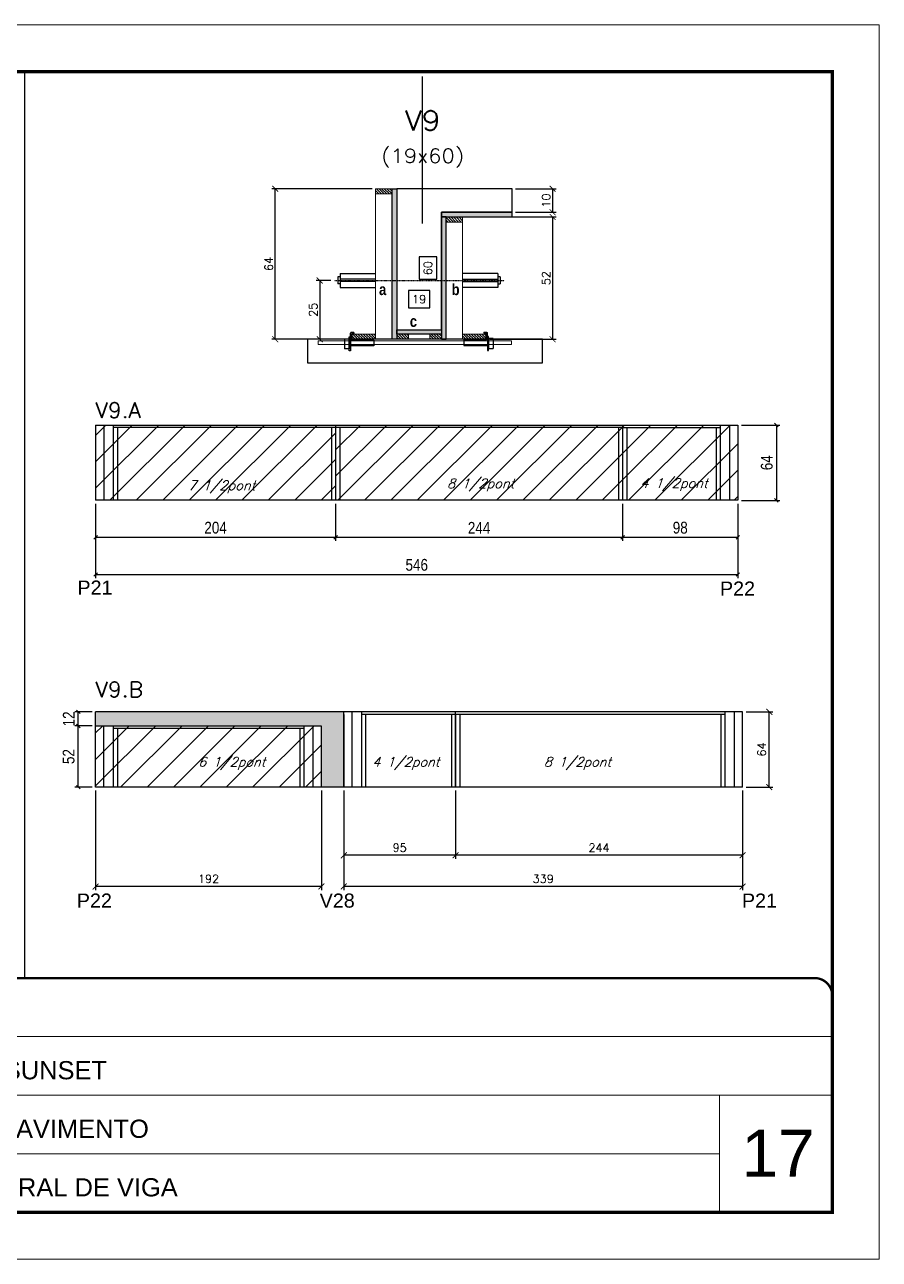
# Model space of a CAD drawing. Extents: x -10448 to -1189, y -11772 to 17235.
# Drawn here: x -9690 to -8963, y 11200 to 12250 of the extents above; entities that cross this region are included whole.
import ezdxf
from ezdxf.enums import TextEntityAlignment as Align

# ---------------------------------------------------------------- set-up
doc = ezdxf.new("R2010")
doc.units = 0
for name, pattern in [('CONTINUO', [0]), ('DASHED', [0.75, 0.5, -0.25]), ('HIDDEN', [0.375, 0.25, -0.125])]:
    doc.linetypes.add(name, pattern=pattern)
for name, color, linetype in [('5', 5, 'Continuous'), ('barrote', 251, 'Continuous'), ('COTA', 241, 'Continuous'), ('Cota Seção (2x)', 4, 'Continuous'), ('detalhes', 4, 'Continuous'), ('Painéis', 200, 'Continuous'), ('presilha', 1, 'Continuous'), ('Reaproveitamento', 251, 'Continuous'), ('SARR_2.2x7', 40, 'Continuous'), ('SARR_3.5x7', 81, 'Continuous'), ('TENSOR', 3, 'Continuous'), ('texto', 7, 'Continuous'), ('Texto de Titulo', 7, 'Continuous'), ('Texto Qtd Sarr', 242, 'Continuous')]:
    doc.layers.add(name, color=color, linetype=linetype)
for name, color, linetype, lineweight in [('CARIMBO', 255, 'Continuous', 9), ('CONCRETO', 251, 'Continuous', 25), ('Folhas', 255, 'Continuous', 9), ('Hachura', 251, 'Continuous', 9), ('Madeira', 126, 'Continuous', 18), ('SARRAFO DE PRESSAO', 251, 'DASHED', 9), ('SCO-___-LAJ', 2, 'Continuous', 0), ('Texto Seção', 7, 'Continuous', 15)]:
    doc.layers.add(name, color=color, linetype=linetype, lineweight=lineweight)
doc.styles.add('ARIAL', font='arial.ttf')
doc.styles.add('COTA TECNICA', font='techl___.ttf', dxfattribs={"height": 10})
doc.styles.add('REGUA-120', font='ROMANS.shx', dxfattribs={"height": 15})
doc.styles.add('Romans', font='romans.shx')
doc.styles.get("Standard").update_dxf_attribs({"font": 'arial.ttf'})
doc.styles.add('TECNICA', font='techb___.ttf', dxfattribs={"height": 10})
doc.dimstyles.new('Cota Paínel', dxfattribs={"dimtxt": 7, "dimasz": 5, "dimexe": 3, "dimexo": 3, "dimgap": 3, "dimtad": 1, "dimdec": 1, "dimzin": 12, "dimdsep": 46, "dimtxsty": 'Romans', "dimblk": 'ARCHTICK', "dimcen": 0, "dimclrd": 4, "dimclre": 4, "dimclrt": 1, "dimadec": 1, "dimazin": 3, "dimtfac": 1, "dimtdec": 1, "dimtmove": 0, "dimatfit": 3, "dimldrblk": 'OBLIQUE', "dimfxl": 1, "dimtolj": 1, "dimtzin": 12, "dimarcsym": 0})
doc.dimstyles.new('Cota Seção (2x)', dxfattribs={"dimtxt": 7, "dimasz": 5, "dimexe": 3, "dimexo": 3, "dimgap": 2, "dimtad": 3, "dimdec": 1, "dimlfac": 0.5, "dimzin": 12, "dimdsep": 46, "dimtxsty": 'Romans', "dimblk": 'ARCHTICK', "dimcen": 0, "dimclrd": 4, "dimclre": 4, "dimclrt": 1, "dimadec": 1, "dimazin": 3, "dimtfac": 1, "dimtdec": 1, "dimtmove": 0, "dimatfit": 3, "dimldrblk": 'OBLIQUE', "dimfxl": 1, "dimtolj": 1, "dimtzin": 12, "dimarcsym": 0})
doc.dimstyles.new('Cota Seção interna', dxfattribs={"dimtxt": 7, "dimasz": 6, "dimexe": 0.18, "dimexo": 2, "dimgap": -4, "dimtad": 3, "dimdec": 1, "dimlfac": 0.5, "dimzin": 12, "dimdsep": 46, "dimtxsty": 'Romans', "dimblk": 'ARCHTICK', "dimcen": 0.09, "dimse1": 1, "dimse2": 1, "dimsd1": 1, "dimsd2": 1, "dimclrd": 180, "dimclre": 5, "dimclrt": 1, "dimadec": 0, "dimazin": 3, "dimtfac": 1, "dimtdec": 1, "dimtofl": 0, "dimtmove": 0, "dimatfit": 3, "dimldrblk": 'ARCHTICK', "dimfxl": 1, "dimtolj": 1, "dimtzin": 0, "dimarcsym": 0})
doc.dimstyles.new('PAINEL', dxfattribs={"dimtxt": 10, "dimasz": 3, "dimexe": 3, "dimexo": 3, "dimgap": 3, "dimtad": 1, "dimdec": 1, "dimzin": 12, "dimdsep": 46, "dimtxsty": 'COTA TECNICA', "dimblk1": 'OBLIQUE', "dimblk2": 'OBLIQUE', "dimsah": 1, "dimcen": 0.9, "dimclrd": 4, "dimclre": 4, "dimclrt": 240, "dimadec": 1, "dimazin": 3, "dimtfac": 1, "dimtdec": 1, "dimtmove": 0, "dimatfit": 3, "dimfxl": 1, "dimtolj": 1, "dimtzin": 12, "dimarcsym": 0})
pattern_1 = [(45, (-140848.283, -18573.978), (-11.2253202, 11.2253202), [])]

# ---------------------------------------------------------------- blocks, each defined once
blk = doc.blocks.new('9999999999')
at = {"color": 30, "linetype": 'CONTINUO'}
for p, q in [((98564.6, 34379.6), (99584, 34379.6)), ((98564.6, 34329.8), (99488, 34329.8)), ((99584, 34329.8), (99488, 34329.8)), ((99488, 34329.8), (99488, 34230.2)), ((98564.6, 34280), (99488, 34280))]:
    blk.add_line(p, q, dxfattribs=at)
at = {"color": 30, "linetype": 'CONTINUO', "const_width": 2}
blk.add_lwpolyline([(99584, 34230.2), (99584, 34414.4, 0.414214), (99569, 34429.4), (98229, 34429.4, 0.414214), (98214, 34414.4), (98214, 34245.2, 0.414214), (98229, 34230.2), (99584, 34230.2)], format="xyb", dxfattribs=at)
at = {"layer": 'Folhas'}
blk.add_lwpolyline([(98139, 34190.2), (99624, 34190.2), (99624, 35240.2), (98139, 35240.2)], close=True, dxfattribs=at)
at = {"layer": 'Folhas', "color": 30, "const_width": 3}
blk.add_lwpolyline([(98214, 34230.2), (99584, 34230.2), (99584, 35200.2), (98214, 35200.2)], close=True, dxfattribs=at)
at = {"color": 7, "linetype": 'Continuous', "ltscale": 5, "style": 'ARIAL'}
for s, height, p in [('NIK SUNSET', 15.48, (98837.7, 34343.3)), ('12º PAVIMENTO', 15.483, (98837.7, 34293.5)), ('LATERAL DE VIGA', 15.483, (98837.7, 34243.7))]:
    blk.add_text(s, height=height, dxfattribs=at).set_placement(p)
blk = doc.blocks.new('titulo1')
at = {"layer": 'Defpoints', "color": 252, "linetype": 'HIDDEN', "ltscale": 2}
blk.add_line((0, 0), (0, 125), dxfattribs=at)
at = {"layer": 'Defpoints', "style": 'Romans', "oblique": 15}
blk.add_attdef('FOLHA', text='', height=10, dxfattribs=at).set_placement((0, 15.6), align=Align.MIDDLE_CENTER)
at = {"layer": 'Texto Qtd Sarr', "color": 3, "style": 'Romans', "oblique": 15}
for tag, height, p in [('TITULO', 17, (0, 71.4)), ('SEÇÃO', 12, (0, 41.5))]:
    blk.add_attdef(tag, text='', height=height, dxfattribs=at).set_placement(p, align=Align.MIDDLE_CENTER)
blk = doc.blocks.new('_ArchTick')
at = {"color": 0, "linetype": 'ByBlock', "const_width": 0.15}
blk.add_lwpolyline([(-0.5, -0.5), (0.5, 0.5)], dxfattribs=at)
blk = doc.blocks.new('*D350')
at = {"layer": 'COTA', "color": 4, "lineweight": -2, "transparency": 16777216}
for p, q in [((-9394.5, 12110.4), (-9479.8, 12110.4)), ((-9476.8, 11982.4), (-9476.8, 12110.4)), ((-9414.5, 11982.4), (-9479.8, 11982.4))]:
    blk.add_line(p, q, dxfattribs=at)
at = {"layer": 'Defpoints', "color": 0, "transparency": 16777216}
for p in [(-9476.8, 12110.4), (-9391.5, 12110.4), (-9411.5, 11982.4)]:
    blk.add_point(p, dxfattribs=at)
at = {"layer": 'COTA', "color": 4, "lineweight": -2, "transparency": 16777216, "xscale": 5, "yscale": 5, "zscale": 5}
for p, rotation in [((-9476.8, 12110.4), 90), ((-9476.8, 11982.4), 270)]:
    blk.add_blockref('_ArchTick', p, dxfattribs=dict(at, rotation=rotation))
at = {"layer": 'COTA', "color": 1, "transparency": 16777216, "insert": (-9482.3, 12046.4), "char_height": 7, "attachment_point": 5, "rotation": 90, "style": 'Romans'}
blk.add_mtext('\\A1;64', dxfattribs=at)
blk = doc.blocks.new('_Oblique')
at = {"color": 0, "linetype": 'ByBlock', "lineweight": -2}
blk.add_line((-0.5, -0.5), (0.5, 0.5), dxfattribs=at)
blk = doc.blocks.new('*D351')
at = {"layer": 'Cota Seção (2x)', "color": 180, "lineweight": -2, "transparency": 16777216}
for p, q in [((-9339.5, 12052.4), (-9354.5, 12052.4)), ((-9354.5, 12052.4), (-9354.5, 12033.4)), ((-9339.5, 12033.4), (-9339.5, 12052.4)), ((-9354.5, 12033.4), (-9339.5, 12033.4))]:
    blk.add_line(p, q, dxfattribs=at)
at = {"layer": 'Defpoints', "color": 0, "transparency": 16777216}
for p in [(-9373.5, 12110.4), (-9335.5, 12110.4), (-9373.5, 11990.4)]:
    blk.add_point(p, dxfattribs=at)
at = {"layer": 'Cota Seção (2x)', "color": 1, "transparency": 16777216, "insert": (-9347, 12042.9), "char_height": 7, "attachment_point": 5, "rotation": 90, "style": 'Romans'}
blk.add_mtext('\\A1;60', dxfattribs=at)
blk = doc.blocks.new('*D352')
at = {"layer": 'COTA', "color": 4, "lineweight": -2, "transparency": 16777216}
for p, q in [((-9314.5, 12086.4), (-9238, 12086.4)), ((-9241, 12086.4), (-9241, 11982.4)), ((-9294.5, 11982.4), (-9238, 11982.4))]:
    blk.add_line(p, q, dxfattribs=at)
at = {"layer": 'Defpoints', "color": 0, "transparency": 16777216}
for p in [(-9317.5, 12086.4), (-9297.5, 11982.4), (-9241, 11982.4)]:
    blk.add_point(p, dxfattribs=at)
at = {"layer": 'COTA', "color": 4, "lineweight": -2, "transparency": 16777216, "xscale": 5, "yscale": 5, "zscale": 5}
for p, rotation in [((-9241, 12086.4), 90), ((-9241, 11982.4), 270)]:
    blk.add_blockref('_ArchTick', p, dxfattribs=dict(at, rotation=rotation))
at = {"layer": 'COTA', "color": 1, "transparency": 16777216, "insert": (-9246.5, 12034.4), "char_height": 7, "attachment_point": 5, "rotation": 90, "style": 'Romans'}
blk.add_mtext('\\A1;52', dxfattribs=at)
blk = doc.blocks.new('PRESILHA METÁLICA 1')
at = {"layer": 'presilha'}
for p, q in [((7.5, 10.6), (7.5, 19.9)), ((12, 21), (8.6, 21)), ((9, 11.6), (9, 18.9)), ((12, 19.5), (9.6, 19.5)), ((12, 21), (12, 19.5)), ((0, 13), (6, 13)), ((0, 13), (0, 0)), ((6, 0), (0, 0)), ((6, 15.5), (7.5, 15.5)), ((6, -2.5), (6, 15.5)), ((6, 13), (6, 0)), ((7.5, 15.5), (7.5, -2.5)), ((37.5, 4.1), (7.5, 4.1)), ((37.5, 11), (9.6, 11)), ((37.5, 11), (37.5, 4.1)), ((7.5, -2.5), (6, -2.5))]:
    blk.add_line(p, q, dxfattribs=at)
for centre, radius, start, end in [((8.6, 19.9), 1.14, 90, 180), ((9.6, 18.9), 0.57, 90, 180), ((9.6, 11.6), 0.57, 180, 270)]:
    blk.add_arc(centre, radius, start, end, dxfattribs=at)
blk = doc.blocks.new('*D373')
at = {"layer": 'COTA', "color": 4, "lineweight": -2, "transparency": 16777216}
for p, q in [((-9429.5, 12032.4), (-9442, 12032.4)), ((-9439, 12032.4), (-9439, 11982.4)), ((-9422.6, 11982.4), (-9442, 11982.4))]:
    blk.add_line(p, q, dxfattribs=at)
at = {"layer": 'Defpoints', "color": 0, "transparency": 16777216}
for p in [(-9426.5, 12032.4), (-9439, 11982.4), (-9419.6, 11982.4)]:
    blk.add_point(p, dxfattribs=at)
at = {"layer": 'COTA', "color": 4, "lineweight": -2, "transparency": 16777216, "xscale": 5, "yscale": 5, "zscale": 5}
for p, rotation in [((-9439, 12032.4), 90), ((-9439, 11982.4), 270)]:
    blk.add_blockref('_ArchTick', p, dxfattribs=dict(at, rotation=rotation))
at = {"layer": 'COTA', "color": 1, "transparency": 16777216, "insert": (-9444.5, 12007.4), "char_height": 7, "attachment_point": 5, "rotation": 90, "style": 'Romans'}
blk.add_mtext('\\A1;25', dxfattribs=at)
blk = doc.blocks.new('*D374')
at = {"layer": 'COTA', "color": 4, "lineweight": -2, "transparency": 16777216}
for p, q in [((-9272.5, 12110.4), (-9238, 12110.4)), ((-9241, 12110.4), (-9241, 12090.4)), ((-9272.5, 12090.4), (-9238, 12090.4))]:
    blk.add_line(p, q, dxfattribs=at)
at = {"layer": 'Defpoints', "color": 0, "transparency": 16777216}
for p in [(-9275.5, 12110.4), (-9275.5, 12090.4), (-9241, 12090.4)]:
    blk.add_point(p, dxfattribs=at)
at = {"layer": 'COTA', "color": 4, "lineweight": -2, "transparency": 16777216, "xscale": 5, "yscale": 5, "zscale": 5}
for p, rotation in [((-9241, 12110.4), 90), ((-9241, 12090.4), 270)]:
    blk.add_blockref('_ArchTick', p, dxfattribs=dict(at, rotation=rotation))
at = {"layer": 'COTA', "color": 1, "transparency": 16777216, "insert": (-9246.5, 12100.4), "char_height": 7, "attachment_point": 5, "rotation": 90, "style": 'Romans'}
blk.add_mtext('\\A1;10', dxfattribs=at)
blk = doc.blocks.new('*D375')
at = {"layer": 'COTA', "color": 4, "linetype": 'ByBlock', "lineweight": -2, "transparency": 16777216}
for p, q in [((-9629.5, 11842.4), (-9629.5, 11811)), ((-9425.5, 11842.4), (-9425.5, 11811)), ((-9629.5, 11814), (-9425.5, 11814))]:
    blk.add_line(p, q, dxfattribs=at)
at = {"layer": 'Defpoints', "color": 0, "linetype": 'ByBlock', "transparency": 16777216}
for p in [(-9629.5, 11845.4), (-9425.5, 11845.4), (-9425.5, 11814)]:
    blk.add_point(p, dxfattribs=at)
at = {"layer": 'COTA', "color": 4, "linetype": 'ByBlock', "lineweight": -2, "transparency": 16777216, "xscale": 3, "yscale": 3, "zscale": 3, "rotation": 180}
blk.add_blockref('_Oblique', (-9629.5, 11814), dxfattribs=at)
at = {"layer": 'COTA', "color": 4, "linetype": 'ByBlock', "lineweight": -2, "transparency": 16777216, "xscale": 3, "yscale": 3, "zscale": 3}
blk.add_blockref('_Oblique', (-9425.5, 11814), dxfattribs=at)
at = {"layer": 'COTA', "color": 240, "linetype": 'ByBlock', "transparency": 16777216, "insert": (-9527.5, 11822.1), "char_height": 10, "attachment_point": 5, "style": 'COTA TECNICA'}
blk.add_mtext('\\A1;204', dxfattribs=at)
blk = doc.blocks.new('*D353')
at = {"layer": 'COTA', "color": 4, "linetype": 'ByBlock', "lineweight": -2, "transparency": 16777216}
for p, q in [((-9629.5, 11842.4), (-9629.5, 11779.3)), ((-9083.5, 11842.4), (-9083.5, 11779.3)), ((-9629.5, 11782.3), (-9083.5, 11782.3))]:
    blk.add_line(p, q, dxfattribs=at)
at = {"layer": 'Defpoints', "color": 0, "linetype": 'ByBlock', "transparency": 16777216}
for p in [(-9629.5, 11845.4), (-9083.5, 11845.4), (-9083.5, 11782.3)]:
    blk.add_point(p, dxfattribs=at)
at = {"layer": 'COTA', "color": 4, "linetype": 'ByBlock', "lineweight": -2, "transparency": 16777216, "xscale": 3, "yscale": 3, "zscale": 3, "rotation": 180}
blk.add_blockref('_Oblique', (-9629.5, 11782.3), dxfattribs=at)
at = {"layer": 'COTA', "color": 4, "linetype": 'ByBlock', "lineweight": -2, "transparency": 16777216, "xscale": 3, "yscale": 3, "zscale": 3}
blk.add_blockref('_Oblique', (-9083.5, 11782.3), dxfattribs=at)
at = {"layer": 'COTA', "color": 240, "linetype": 'ByBlock', "transparency": 16777216, "insert": (-9356.5, 11790.5), "char_height": 10, "attachment_point": 5, "style": 'COTA TECNICA'}
blk.add_mtext('\\A1;546', dxfattribs=at)
blk = doc.blocks.new('*D376')
at = {"layer": 'COTA', "color": 4, "linetype": 'ByBlock', "lineweight": -2, "transparency": 16777216}
for p, q in [((-9425.5, 11842.4), (-9425.5, 11811)), ((-9181.5, 11842.4), (-9181.5, 11811)), ((-9425.5, 11814), (-9181.5, 11814))]:
    blk.add_line(p, q, dxfattribs=at)
at = {"layer": 'Defpoints', "color": 0, "linetype": 'ByBlock', "transparency": 16777216}
for p in [(-9425.5, 11845.4), (-9181.5, 11845.4), (-9181.5, 11814)]:
    blk.add_point(p, dxfattribs=at)
at = {"layer": 'COTA', "color": 4, "linetype": 'ByBlock', "lineweight": -2, "transparency": 16777216, "xscale": 3, "yscale": 3, "zscale": 3, "rotation": 180}
blk.add_blockref('_Oblique', (-9425.5, 11814), dxfattribs=at)
at = {"layer": 'COTA', "color": 4, "linetype": 'ByBlock', "lineweight": -2, "transparency": 16777216, "xscale": 3, "yscale": 3, "zscale": 3}
blk.add_blockref('_Oblique', (-9181.5, 11814), dxfattribs=at)
at = {"layer": 'COTA', "color": 240, "linetype": 'ByBlock', "transparency": 16777216, "insert": (-9303.5, 11822), "char_height": 10, "attachment_point": 5, "style": 'COTA TECNICA'}
blk.add_mtext('\\A1;244', dxfattribs=at)
blk = doc.blocks.new('*D369')
at = {"layer": 'COTA', "color": 4, "linetype": 'ByBlock', "lineweight": -2, "transparency": 16777216}
for p, q in [((-9181.5, 11842.4), (-9181.5, 11811)), ((-9083.5, 11842.4), (-9083.5, 11811)), ((-9181.5, 11814), (-9083.5, 11814))]:
    blk.add_line(p, q, dxfattribs=at)
at = {"layer": 'Defpoints', "color": 0, "linetype": 'ByBlock', "transparency": 16777216}
for p in [(-9181.5, 11845.4), (-9083.5, 11845.4), (-9083.5, 11814)]:
    blk.add_point(p, dxfattribs=at)
at = {"layer": 'COTA', "color": 4, "linetype": 'ByBlock', "lineweight": -2, "transparency": 16777216, "xscale": 3, "yscale": 3, "zscale": 3, "rotation": 180}
blk.add_blockref('_Oblique', (-9181.5, 11814), dxfattribs=at)
at = {"layer": 'COTA', "color": 4, "linetype": 'ByBlock', "lineweight": -2, "transparency": 16777216, "xscale": 3, "yscale": 3, "zscale": 3}
blk.add_blockref('_Oblique', (-9083.5, 11814), dxfattribs=at)
at = {"layer": 'COTA', "color": 240, "linetype": 'ByBlock', "transparency": 16777216, "insert": (-9132.5, 11822.1), "char_height": 10, "attachment_point": 5, "style": 'COTA TECNICA'}
blk.add_mtext('\\A1;98', dxfattribs=at)
blk = doc.blocks.new('*D370')
at = {"layer": 'COTA', "color": 4, "linetype": 'ByBlock', "lineweight": -2, "transparency": 16777216}
for p, q in [((-9080.5, 11909.4), (-9047.8, 11909.4)), ((-9050.8, 11909.4), (-9050.8, 11845.4)), ((-9080.5, 11845.4), (-9047.8, 11845.4))]:
    blk.add_line(p, q, dxfattribs=at)
at = {"layer": 'Defpoints', "color": 0, "linetype": 'ByBlock', "transparency": 16777216}
for p in [(-9083.5, 11909.4), (-9083.5, 11845.4), (-9050.8, 11845.4)]:
    blk.add_point(p, dxfattribs=at)
at = {"layer": 'COTA', "color": 4, "linetype": 'ByBlock', "lineweight": -2, "transparency": 16777216, "xscale": 3, "yscale": 3, "zscale": 3}
for p, rotation in [((-9050.8, 11909.4), 90), ((-9050.8, 11845.4), 270)]:
    blk.add_blockref('_Oblique', p, dxfattribs=dict(at, rotation=rotation))
at = {"layer": 'COTA', "color": 240, "linetype": 'ByBlock', "transparency": 16777216, "insert": (-9058.9, 11877.4), "char_height": 10, "attachment_point": 5, "rotation": 90, "style": 'COTA TECNICA'}
blk.add_mtext('\\A1;64', dxfattribs=at)
blk = doc.blocks.new('*D371')
at = {"layer": 'Cota Seção (2x)', "color": 180, "lineweight": -2, "transparency": 16777216}
for p, q in [((-9345.5, 12024), (-9363.5, 12024)), ((-9363.5, 12024), (-9363.5, 12009)), ((-9345.5, 12009), (-9345.5, 12024)), ((-9363.5, 12009), (-9345.5, 12009))]:
    blk.add_line(p, q, dxfattribs=at)
at = {"layer": 'Defpoints', "color": 0, "transparency": 16777216}
for p in [(-9373.5, 12005), (-9373.5, 11990.4), (-9335.5, 11990.4)]:
    blk.add_point(p, dxfattribs=at)
at = {"layer": 'Cota Seção (2x)', "color": 1, "transparency": 16777216, "insert": (-9354.5, 12016.5), "char_height": 7, "attachment_point": 5, "style": 'Romans'}
blk.add_mtext('\\A1;19', dxfattribs=at)
blk = doc.blocks.new('*D381')
at = {"layer": 'COTA', "color": 4, "linetype": 'ByBlock', "lineweight": -2, "transparency": 16777216}
for p, q in [((-9632.5, 11653.5), (-9647.2, 11653.5)), ((-9644.2, 11601.5), (-9644.2, 11653.5)), ((-9632.5, 11601.5), (-9647.2, 11601.5))]:
    blk.add_line(p, q, dxfattribs=at)
at = {"layer": 'Defpoints', "color": 0, "linetype": 'ByBlock', "transparency": 16777216}
for p in [(-9644.2, 11653.5), (-9629.5, 11653.5), (-9629.5, 11601.5)]:
    blk.add_point(p, dxfattribs=at)
at = {"layer": 'COTA', "color": 4, "linetype": 'ByBlock', "lineweight": -2, "transparency": 16777216, "xscale": 3, "yscale": 3, "zscale": 3}
for p, rotation in [((-9644.2, 11653.5), 90), ((-9644.2, 11601.5), 270)]:
    blk.add_blockref('_Oblique', p, dxfattribs=dict(at, rotation=rotation))
at = {"layer": 'COTA', "color": 240, "linetype": 'ByBlock', "transparency": 16777216, "insert": (-9652.4, 11627.5), "char_height": 10, "attachment_point": 5, "rotation": 90, "style": 'COTA TECNICA'}
blk.add_mtext('\\A1;52', dxfattribs=at)
blk = doc.blocks.new('*D382')
at = {"layer": 'COTA', "color": 4, "linetype": 'ByBlock', "lineweight": -2, "transparency": 16777216}
for p, q in [((-9632.5, 11665.5), (-9647.2, 11665.5)), ((-9644.2, 11653.5), (-9644.2, 11665.5)), ((-9632.5, 11653.5), (-9647.2, 11653.5))]:
    blk.add_line(p, q, dxfattribs=at)
at = {"layer": 'Defpoints', "color": 0, "linetype": 'ByBlock', "transparency": 16777216}
for p in [(-9644.2, 11665.5), (-9629.5, 11665.5), (-9629.5, 11653.5)]:
    blk.add_point(p, dxfattribs=at)
at = {"layer": 'COTA', "color": 4, "linetype": 'ByBlock', "lineweight": -2, "transparency": 16777216, "xscale": 3, "yscale": 3, "zscale": 3}
for p, rotation in [((-9644.2, 11665.5), 90), ((-9644.2, 11653.5), 270)]:
    blk.add_blockref('_Oblique', p, dxfattribs=dict(at, rotation=rotation))
at = {"layer": 'COTA', "color": 240, "linetype": 'ByBlock', "transparency": 16777216, "insert": (-9652.3, 11659.5), "char_height": 10, "attachment_point": 5, "rotation": 90, "style": 'COTA TECNICA'}
blk.add_mtext('\\A1;12', dxfattribs=at)
blk = doc.blocks.new('*D383')
at = {"layer": 'COTA', "color": 4, "lineweight": -2, "transparency": 16777216}
for p, q in [((-9323.5, 11598.5), (-9323.5, 11540.5)), ((-9079.5, 11598.5), (-9079.5, 11540.5)), ((-9079.5, 11543.5), (-9323.5, 11543.5))]:
    blk.add_line(p, q, dxfattribs=at)
at = {"layer": 'Defpoints', "color": 0, "transparency": 16777216}
for p in [(-9323.5, 11601.5), (-9079.5, 11601.5), (-9323.5, 11543.5)]:
    blk.add_point(p, dxfattribs=at)
at = {"layer": 'COTA', "color": 4, "lineweight": -2, "transparency": 16777216, "xscale": 5, "yscale": 5, "zscale": 5, "rotation": 180}
blk.add_blockref('_ArchTick', (-9323.5, 11543.5), dxfattribs=at)
at = {"layer": 'COTA', "color": 4, "lineweight": -2, "transparency": 16777216, "xscale": 5, "yscale": 5, "zscale": 5}
blk.add_blockref('_ArchTick', (-9079.5, 11543.5), dxfattribs=at)
at = {"layer": 'COTA', "color": 1, "transparency": 16777216, "insert": (-9201.5, 11550), "char_height": 7, "attachment_point": 5, "style": 'Romans'}
blk.add_mtext('\\A1;244', dxfattribs=at)
blk = doc.blocks.new('*D384')
at = {"layer": 'COTA', "color": 4, "lineweight": -2, "transparency": 16777216}
for p, q in [((-9418.5, 11598.5), (-9418.5, 11540.5)), ((-9323.5, 11598.5), (-9323.5, 11540.5)), ((-9323.5, 11543.5), (-9418.5, 11543.5))]:
    blk.add_line(p, q, dxfattribs=at)
at = {"layer": 'Defpoints', "color": 0, "transparency": 16777216}
for p in [(-9418.5, 11601.5), (-9323.5, 11601.5), (-9418.5, 11543.5)]:
    blk.add_point(p, dxfattribs=at)
at = {"layer": 'COTA', "color": 4, "lineweight": -2, "transparency": 16777216, "xscale": 5, "yscale": 5, "zscale": 5, "rotation": 180}
blk.add_blockref('_ArchTick', (-9418.5, 11543.5), dxfattribs=at)
at = {"layer": 'COTA', "color": 4, "lineweight": -2, "transparency": 16777216, "xscale": 5, "yscale": 5, "zscale": 5}
blk.add_blockref('_ArchTick', (-9323.5, 11543.5), dxfattribs=at)
at = {"layer": 'COTA', "color": 1, "transparency": 16777216, "insert": (-9371, 11550), "char_height": 7, "attachment_point": 5, "style": 'Romans'}
blk.add_mtext('\\A1;95', dxfattribs=at)
blk = doc.blocks.new('*D385')
at = {"layer": 'COTA', "color": 4, "lineweight": -2, "transparency": 16777216}
for p, q in [((-9418.5, 11598.5), (-9418.5, 11514)), ((-9079.5, 11598.5), (-9079.5, 11514)), ((-9079.5, 11517), (-9418.5, 11517))]:
    blk.add_line(p, q, dxfattribs=at)
at = {"layer": 'Defpoints', "color": 0, "transparency": 16777216}
for p in [(-9418.5, 11601.5), (-9079.5, 11601.5), (-9418.5, 11517)]:
    blk.add_point(p, dxfattribs=at)
at = {"layer": 'COTA', "color": 4, "lineweight": -2, "transparency": 16777216, "xscale": 5, "yscale": 5, "zscale": 5, "rotation": 180}
blk.add_blockref('_ArchTick', (-9418.5, 11517), dxfattribs=at)
at = {"layer": 'COTA', "color": 4, "lineweight": -2, "transparency": 16777216, "xscale": 5, "yscale": 5, "zscale": 5}
blk.add_blockref('_ArchTick', (-9079.5, 11517), dxfattribs=at)
at = {"layer": 'COTA', "color": 1, "transparency": 16777216, "insert": (-9249, 11523.5), "char_height": 7, "attachment_point": 5, "style": 'Romans'}
blk.add_mtext('\\A1;339', dxfattribs=at)
blk = doc.blocks.new('*D386')
at = {"layer": 'COTA', "color": 4, "lineweight": -2, "transparency": 16777216}
for p, q in [((-9629.5, 11598.5), (-9629.5, 11514)), ((-9437.5, 11598.5), (-9437.5, 11514)), ((-9437.5, 11517), (-9629.5, 11517))]:
    blk.add_line(p, q, dxfattribs=at)
at = {"layer": 'Defpoints', "color": 0, "transparency": 16777216}
for p in [(-9629.5, 11601.5), (-9437.5, 11601.5), (-9629.5, 11517)]:
    blk.add_point(p, dxfattribs=at)
at = {"layer": 'COTA', "color": 4, "lineweight": -2, "transparency": 16777216, "xscale": 5, "yscale": 5, "zscale": 5, "rotation": 180}
blk.add_blockref('_ArchTick', (-9629.5, 11517), dxfattribs=at)
at = {"layer": 'COTA', "color": 4, "lineweight": -2, "transparency": 16777216, "xscale": 5, "yscale": 5, "zscale": 5}
blk.add_blockref('_ArchTick', (-9437.5, 11517), dxfattribs=at)
at = {"layer": 'COTA', "color": 1, "transparency": 16777216, "insert": (-9533.5, 11523.5), "char_height": 7, "attachment_point": 5, "style": 'Romans'}
blk.add_mtext('\\A1;192', dxfattribs=at)
blk = doc.blocks.new('*D387')
at = {"layer": 'COTA', "color": 4, "lineweight": -2, "transparency": 16777216}
for p, q in [((-9076.5, 11665.5), (-9053.8, 11665.5)), ((-9056.8, 11601.5), (-9056.8, 11665.5)), ((-9076.5, 11601.5), (-9053.8, 11601.5))]:
    blk.add_line(p, q, dxfattribs=at)
at = {"layer": 'Defpoints', "color": 0, "transparency": 16777216}
for p in [(-9079.5, 11665.5), (-9056.8, 11665.5), (-9079.5, 11601.5)]:
    blk.add_point(p, dxfattribs=at)
at = {"layer": 'COTA', "color": 4, "lineweight": -2, "transparency": 16777216, "xscale": 5, "yscale": 5, "zscale": 5}
for p, rotation in [((-9056.8, 11665.5), 90), ((-9056.8, 11601.5), 270)]:
    blk.add_blockref('_ArchTick', p, dxfattribs=dict(at, rotation=rotation))
at = {"layer": 'COTA', "color": 1, "transparency": 16777216, "insert": (-9063.3, 11633.5), "char_height": 7, "attachment_point": 5, "rotation": 90, "style": 'Romans'}
blk.add_mtext('\\A1;64', dxfattribs=at)

msp = doc.modelspace()

# ---------------------------------------------------------------- hatches: boundary and pattern name
at = {"layer": 'COTA', "linetype": 'ByBlock'}
h = msp.add_hatch(dxfattribs=at)
h.set_pattern_fill('AR-CONC', color=256, scale=0.03)
h.paths.add_polyline_path([(-9437.5, 11601.45), (-9418.5, 11601.45), (-9418.5, 11665.45), (-9629.5, 11665.45), (-9629.5, 11653.45), (-9437.5, 11653.45)])
at = {"layer": 'Hachura'}
h = msp.add_hatch(dxfattribs=at)
h.set_pattern_fill('ANSI31', color=256, scale=0.5, angle=90, style=0)
h.set_pattern_definition([(135, (-32242.0819, 20413.6709), (-1.12253202, -1.12253202), [])])
h.paths.add_polyline_path([(-9391.46, 12110.43), (-9391.46, 12106.03), (-9377.46, 12106.03), (-9377.46, 12110.43)])
h = msp.add_hatch(color=256, dxfattribs=at)
h.dxf.hatch_style = 1
h.paths.add_polyline_path([(-9377.46, 12110.43), (-9373.46, 12110.43), (-9373.46, 11982.43), (-9377.46, 11982.43)])
h = msp.add_hatch(color=256, dxfattribs=at)
h.dxf.hatch_style = 1
h.paths.add_polyline_path([(-9275.46, 12086.43), (-9275.46, 12090.43), (-9335.46, 12090.43), (-9335.46, 12086.43)])
h = msp.add_hatch(color=256, dxfattribs=at)
h.dxf.hatch_style = 1
h.paths.add_polyline_path([(-9331.46, 12086.43), (-9335.46, 12086.43), (-9335.46, 11982.43), (-9331.46, 11982.43)])
h = msp.add_hatch(dxfattribs=at)
h.set_pattern_fill('ANSI31', color=256, scale=0.5, angle=270, style=0)
h.set_pattern_definition([(315, (13737.1585, 3601.1834), (1.12253202, 1.12253202), [])])
h.paths.add_polyline_path([(-9317.46, 12086.43), (-9317.46, 12082.03), (-9331.46, 12082.03), (-9331.46, 12086.43)])
h = msp.add_hatch(dxfattribs=at)
h.set_pattern_fill('ANSI31', color=256, scale=0.5, angle=270, style=0)
h.set_pattern_definition([(315, (13573.1585, 3752.7834), (1.12253202, 1.12253202), [])])
h.paths.add_polyline_path([(-9411.46, 11982.43), (-9411.46, 11986.83), (-9391.46, 11986.83), (-9391.46, 11982.43)])
h = msp.add_hatch(color=256, dxfattribs=at)
h.dxf.hatch_style = 1
h.paths.add_polyline_path([(-9373.46, 11986.83), (-9373.46, 11990.43), (-9335.46, 11990.43), (-9335.46, 11986.83)])
h = msp.add_hatch(dxfattribs=at)
h.set_pattern_fill('ANSI31', color=256, scale=0.5, angle=270, style=0)
h.set_pattern_definition([(315, (13583.1585, 3752.7834), (1.12253202, 1.12253202), [])])
h.paths.add_polyline_path([(-9373.46, 11982.43), (-9373.46, 11986.83), (-9363.46, 11986.83), (-9363.46, 11982.43)])
h = msp.add_hatch(dxfattribs=at)
h.set_pattern_fill('ANSI31', color=256, scale=0.5, angle=270, style=0)
h.set_pattern_definition([(315, (13559.1585, 3752.7834), (1.12253202, 1.12253202), [])])
h.paths.add_polyline_path([(-9345.46, 11982.43), (-9345.46, 11986.83), (-9335.46, 11986.83), (-9335.46, 11982.43)])
h = msp.add_hatch(dxfattribs=at)
h.set_pattern_fill('ANSI31', color=256, scale=0.5, angle=270, style=0)
h.set_pattern_definition([(315, (13593.1585, 3752.7834), (1.12253202, 1.12253202), [])])
h.paths.add_polyline_path([(-9297.46, 11982.43), (-9297.46, 11986.83), (-9317.46, 11986.83), (-9317.46, 11982.43)])
at = {"layer": 'Reaproveitamento'}
h = msp.add_hatch(dxfattribs=at)
h.set_pattern_fill('ANSI31', color=256, scale=5)
h.paths.add_polyline_path([(-9425.5, 11845.43), (-9425.5, 11909.43), (-9629.5, 11909.43), (-9629.5, 11845.43)])
at = {"layer": 'Reaproveitamento', "linetype": 'ByBlock'}
h = msp.add_hatch(dxfattribs=at)
h.set_pattern_fill('ANSI31', color=256, scale=5)
h.set_pattern_definition(pattern_1)
h.paths.add_polyline_path([(-9181.5, 11845.43), (-9181.5, 11909.43), (-9425.5, 11909.43), (-9425.5, 11845.43)])
h = msp.add_hatch(dxfattribs=at)
h.set_pattern_fill('ANSI31', color=256, scale=5)
h.set_pattern_definition(pattern_1)
h.paths.add_polyline_path([(-9181.5, 11909.43), (-9181.5, 11845.43), (-9083.5, 11845.43), (-9083.5, 11909.43)])
at = {"layer": 'Reaproveitamento'}
h = msp.add_hatch(dxfattribs=at)
h.set_pattern_fill('ANSI31', color=256, scale=5)
h.set_pattern_definition([(45, (721.735, -227.352), (-11.22532, 11.22532), [])])
h.paths.add_polyline_path([(-9437.5, 11653.45), (-9629.5, 11653.45), (-9629.5, 11601.45), (-9437.5, 11601.45)])

# ---------------------------------------------------------------- linework, layer by layer
at = {"ltscale": 3}
for p, q in [((-9423.46, 12035.42), (-9423.46, 12029.42)), ((-9421.46, 12035.42), (-9423.46, 12035.42)), ((-9421.46, 12038.42), (-9421.46, 12026.42)), ((-9421.46, 12038.42), (-9391.46, 12038.42)), ((-9391.46, 12033.42), (-9421.46, 12033.42)), ((-9287.46, 12038.42), (-9317.46, 12038.42)), ((-9317.46, 12033.42), (-9287.46, 12033.42)), ((-9287.46, 12038.42), (-9287.46, 12026.42)), ((-9285.46, 12035.42), (-9287.46, 12035.42)), ((-9285.46, 12035.42), (-9285.46, 12029.42)), ((-9421.46, 12029.42), (-9423.46, 12029.42)), ((-9391.46, 12031.42), (-9421.46, 12031.42)), ((-9421.46, 12026.42), (-9391.46, 12026.42)), ((-9317.46, 12031.42), (-9287.46, 12031.42)), ((-9287.46, 12026.42), (-9317.46, 12026.42)), ((-9287.46, 12029.42), (-9285.46, 12029.42))]:
    msp.add_line(p, q, dxfattribs=at)
at = {"layer": 'barrote'}
msp.add_lwpolyline([(-9449.32, 11962.43), (-9249.73, 11962.43), (-9249.73, 11982.43), (-9449.32, 11982.43)], close=True, dxfattribs=at)
at = {"layer": 'CONCRETO'}
msp.add_lwpolyline([(-9275.46, 12090.43), (-9275.46, 12110.43), (-9373.46, 12110.43), (-9373.46, 12110.43), (-9373.46, 12110.43), (-9373.46, 11990.43), (-9335.46, 11990.43), (-9335.46, 12080.43), (-9335.46, 12090.43)], close=True, dxfattribs=at)
at = {"layer": 'COTA', "linetype": 'ByBlock'}
for p, q in [((-9689.61, 11439.17), (-9689.61, 12209.93)), ((-9418.5, 11665.45), (-9629.5, 11665.45)), ((-9629.5, 11653.45), (-9629.5, 11665.45)), ((-9418.5, 11601.45), (-9437.5, 11601.45))]:
    msp.add_line(p, q, dxfattribs=at)
at = {"layer": 'Madeira'}
for points in [[(-9391.46, 12110.43), (-9391.46, 12106.03), (-9377.46, 12106.03), (-9377.46, 12110.43)], [(-9391.46, 11982.43), (-9377.46, 11982.43), (-9377.46, 12110.43), (-9391.46, 12110.43)], [(-9317.46, 12086.43), (-9317.46, 12082.03), (-9331.46, 12082.03), (-9331.46, 12086.43)], [(-9317.46, 12086.43), (-9331.46, 12086.43), (-9331.46, 11982.43), (-9317.46, 11982.43)], [(-9411.46, 11982.43), (-9411.46, 11986.83), (-9391.46, 11986.83), (-9391.46, 11982.43)], [(-9373.46, 11982.43), (-9373.46, 11986.83), (-9363.46, 11986.83), (-9363.46, 11982.43)], [(-9345.46, 11982.43), (-9345.46, 11986.83), (-9335.46, 11986.83), (-9335.46, 11982.43)], [(-9297.46, 11982.43), (-9297.46, 11986.83), (-9317.46, 11986.83), (-9317.46, 11982.43)]]:
    msp.add_lwpolyline(points, close=True, dxfattribs=at)
at = {"layer": 'Painéis'}
for p, q in [((-9629.5, 11909.43), (-9425.5, 11909.43)), ((-9629.5, 11909.43), (-9629.5, 11845.43)), ((-9425.5, 11909.43), (-9425.5, 11845.43)), ((-9425.5, 11909.43), (-9083.5, 11909.43)), ((-9425.5, 11909.43), (-9425.5, 11845.43)), ((-9181.5, 11909.43), (-9181.5, 11845.43)), ((-9083.5, 11909.43), (-9083.5, 11845.43)), ((-9425.5, 11845.43), (-9629.5, 11845.43)), ((-9083.5, 11845.43), (-9425.5, 11845.43))]:
    msp.add_line(p, q, dxfattribs=at)
at = {"layer": 'Painéis', "linetype": 'ByBlock'}
for p, q in [((-9079.5, 11665.45), (-9418.5, 11665.45)), ((-9418.5, 11601.45), (-9418.5, 11665.45)), ((-9418.5, 11601.45), (-9418.5, 11665.45)), ((-9323.5, 11601.45), (-9323.5, 11665.45)), ((-9079.5, 11601.45), (-9079.5, 11665.45)), ((-9437.5, 11653.45), (-9629.5, 11653.45)), ((-9629.5, 11601.45), (-9629.5, 11653.45)), ((-9437.5, 11601.45), (-9437.5, 11653.45)), ((-9437.5, 11601.45), (-9629.5, 11601.45)), ((-9079.5, 11601.45), (-9418.5, 11601.45))]:
    msp.add_line(p, q, dxfattribs=at)
at = {"layer": 'Painéis'}
for points in [[(-9377.46, 12110.43), (-9373.46, 12110.43), (-9373.46, 11982.43), (-9377.46, 11982.43)], [(-9275.46, 12086.43), (-9275.46, 12090.43), (-9335.46, 12090.43), (-9335.46, 12086.43)], [(-9331.46, 12086.43), (-9335.46, 12086.43), (-9335.46, 11982.43), (-9331.46, 11982.43)], [(-9373.46, 11986.83), (-9373.46, 11990.43), (-9335.46, 11990.43), (-9335.46, 11986.83)]]:
    msp.add_lwpolyline(points, close=True, dxfattribs=at)
at = {"layer": 'SARR_2.2x7', "linetype": 'Continuous'}
for p, q in [((-9622.5, 11909.43), (-9622.5, 11845.43)), ((-9425.5, 11907.23), (-9614.5, 11907.23)), ((-9181.5, 11907.23), (-9425.5, 11907.23)), ((-9181.5, 11907.23), (-9098.5, 11907.23)), ((-9090.5, 11909.43), (-9090.5, 11845.43)), ((-9411.5, 11601.45), (-9411.5, 11665.45)), ((-9323.5, 11663.25), (-9403.5, 11663.25)), ((-9094.5, 11663.25), (-9323.5, 11663.25)), ((-9086.5, 11601.45), (-9086.5, 11665.45)), ((-9622.5, 11601.45), (-9622.5, 11653.45)), ((-9452.5, 11651.25), (-9614.5, 11651.25)), ((-9444.5, 11601.45), (-9444.5, 11653.45))]:
    msp.add_line(p, q, dxfattribs=at)
at = {"layer": 'SARR_3.5x7'}
for p, q in [((-9614.5, 11909.43), (-9614.5, 11845.43)), ((-9611, 11907.23), (-9611, 11845.43)), ((-9429, 11907.23), (-9429, 11845.43)), ((-9425.5, 11909.43), (-9425.5, 11845.43)), ((-9422, 11907.23), (-9422, 11845.43)), ((-9185, 11907.23), (-9185, 11845.43)), ((-9178, 11907.23), (-9178, 11845.43)), ((-9102, 11907.23), (-9102, 11845.43)), ((-9098.5, 11909.43), (-9098.5, 11845.43)), ((-9418.5, 11663.25), (-9418.5, 11601.45)), ((-9403.5, 11665.45), (-9403.5, 11601.45)), ((-9400, 11663.25), (-9400, 11601.45)), ((-9327, 11663.25), (-9327, 11601.45)), ((-9323.5, 11663.25), (-9323.5, 11601.45)), ((-9320, 11663.25), (-9320, 11601.45)), ((-9098, 11663.25), (-9098, 11601.45)), ((-9094.5, 11665.45), (-9094.5, 11601.45)), ((-9614.5, 11653.45), (-9614.5, 11601.45)), ((-9611, 11651.25), (-9611, 11601.45)), ((-9456, 11651.25), (-9456, 11601.45)), ((-9452.5, 11653.45), (-9452.5, 11601.45)), ((-9611, 11601.45), (-9614.5, 11601.45)), ((-9351.47, 11601.45), (-9354.97, 11601.45)), ((-9323.5, 11601.45), (-9327, 11601.45)), ((-9320, 11601.45), (-9323.5, 11601.45)), ((-9094.5, 11601.45), (-9098, 11601.45))]:
    msp.add_line(p, q, dxfattribs=at)
at = {"layer": 'SCO-___-LAJ', "color": 1}
msp.add_lwpolyline([(-9440.31, 11981.09), (-9275.88, 11981.09), (-9275.88, 11977.89), (-9440.31, 11977.89)], close=True, dxfattribs=at)
at = {"layer": 'TENSOR', "linetype": 'HIDDEN', "ltscale": 0.5}
msp.add_line((-9426.46, 12032.42), (-9282.16, 12032.42), dxfattribs=at)

# ---------------------------------------------------------------- block references
at = {"layer": 'presilha', "yscale": 0.6666666666666666, "zscale": 0.6666666666666666}
for p, xscale in [((-9417.84, 11974.21), 0.6666666666666666), ((-9291.46, 11974.46), -0.6666666666666666)]:
    msp.add_blockref('PRESILHA METÁLICA 1', p, dxfattribs=dict(at, xscale=xscale))
at = {"layer": 'SARRAFO DE PRESSAO', "color": 6, "linetype": 'ByBlock'}
msp.add_blockref('9999999999', (-108587.26, -22990.28), dxfattribs=at)
at = {"layer": 'Texto Seção'}
ref = msp.add_blockref('titulo1', (-9351.46, 12080.93), dxfattribs=at)
ref.add_attrib('TITULO', 'V9', dxfattribs={"layer": 'Texto de Titulo', "color": 7, "height": 17, "style": 'Romans', "width": 1.1}).set_placement((-9351.46, 12168.43), align=Align.MIDDLE_CENTER)
ref.add_attrib('SEÇÃO', '(19x60)', dxfattribs={"layer": 'Texto de Titulo', "color": 7, "height": 12, "style": 'Romans', "width": 1.1}).set_placement((-9351.46, 12138.43), align=Align.MIDDLE_CENTER)

# ---------------------------------------------------------------- texts
at = {"layer": '5', "linetype": 'Continuous'}
for s, rotation, p in [('P21', 0.00004, (-9644.97, 11765.2)), ('P22', 0.00004, (-9098.73, 11764.37)), ('P22', 359.99996, (-9645.46, 11499)), ('V28', 359.99996, (-9439.02, 11499)), ('P21', 359.99996, (-9080.05, 11499))]:
    msp.add_text(s, height=12, rotation=rotation, dxfattribs=at).set_placement(p)
at = {"layer": 'CARIMBO', "style": 'ARIAL'}
msp.add_text('17', height=40, dxfattribs=at).set_placement((-9080.42, 11270.07))
at = {"layer": 'detalhes', "style": 'TECNICA'}
for s, p in [('a', (-9388.51, 12019.96)), ('b', (-9326.83, 12019.95)), ('c', (-9362.38, 11992.92))]:
    msp.add_text(s, height=9.6, dxfattribs=at).set_placement(p)
at = {"layer": 'texto', "color": 2, "char_height": 8, "attachment_point": 5, "style": 'Romans'}
for s, insert in [('{\\Q19;\\C256;8 1/2pont}', (-9302.19, 11858.45)), ('{\\Q19;\\C256;4 1/2pont}', (-9137.82, 11858.74)), ('{\\Q19;\\C256;7 1/2pont}', (-9522.37, 11856.81)), ('{\\Q19;\\C256;6 1/2pont}', (-9513.76, 11621.67)), ('{\\Q19;\\C256;4 1/2pont}', (-9365.79, 11621.67)), ('{\\Q19;\\C256;8 1/2pont}', (-9219.86, 11621.67))]:
    msp.add_mtext(s, dxfattribs=dict(at, insert=insert))
at = {"layer": 'Texto Seção', "style": 'REGUA-120', "width": 1.05}
for s, p in [('V9.A', (-9629.5, 11915.61)), ('V9.B', (-9629.5, 11678.12))]:
    msp.add_text(s, height=13, dxfattribs=at).set_placement(p)

# ---------------------------------------------------------------- dimensions: what is measured, and where the dimension line sits
at = {"layer": 'COTA'}
for base, p1, p2, angle, dimstyle, picture, middle in [((-9476.83, 12110.43), (-9411.46, 11982.43), (-9391.46, 12110.43), 90, 'Cota Seção (2x)', '*D350', (-9482.33, 12046.43)), ((-9241, 12090.43), (-9275.46, 12110.43), (-9275.46, 12090.43), 90, 'Cota Seção (2x)', '*D374', (-9246.5, 12100.43)), ((-9241, 11982.43), (-9317.46, 12086.43), (-9297.46, 11982.43), 90, 'Cota Seção (2x)', '*D352', (-9246.5, 12034.43)), ((-9438.99, 11982.43), (-9426.46, 12032.42), (-9419.57, 11982.43), 90, 'Cota Seção (2x)', '*D373', (-9444.49, 12007.42)), ((-9056.77, 11665.45), (-9079.5, 11601.45), (-9079.5, 11665.45), 90, 'Cota Paínel', '*D387', (-9063.27, 11633.45)), ((-9629.5, 11517.01), (-9437.5, 11601.45), (-9629.5, 11601.45), 180, 'Cota Paínel', '*D386', (-9533.5, 11523.51)), ((-9418.5, 11543.51), (-9323.5, 11601.45), (-9418.5, 11601.45), 180, 'Cota Paínel', '*D384', (-9371, 11550.01)), ((-9418.5, 11517.01), (-9079.5, 11601.45), (-9418.5, 11601.45), 180, 'Cota Paínel', '*D385', (-9249, 11523.51)), ((-9323.5, 11543.51), (-9079.5, 11601.45), (-9323.5, 11601.45), 180, 'Cota Paínel', '*D383', (-9201.5, 11550.01))]:
    dim = msp.add_linear_dim(base=base, p1=p1, p2=p2, angle=angle, dimstyle=dimstyle, dxfattribs=at)
    dim.commit()
    dim.dimension.update_dxf_attribs({"geometry": picture, "text_midpoint": middle})
at = {"layer": 'COTA', "linetype": 'ByBlock'}
for base, p1, p2, picture, middle in [((-9050.8, 11845.43), (-9083.5, 11909.43), (-9083.5, 11845.43), '*D370', (-9058.9, 11877.43)), ((-9644.24, 11653.45), (-9629.5, 11601.45), (-9629.5, 11653.45), '*D381', (-9652.35, 11627.45))]:
    dim = msp.add_linear_dim(base=base, p1=p1, p2=p2, angle=90, dimstyle='PAINEL', dxfattribs=at)
    dim.commit()
    dim.dimension.update_dxf_attribs({"geometry": picture, "text_midpoint": middle})
for base, p1, p2, picture, middle in [((-9425.5, 11813.96), (-9629.5, 11845.43), (-9425.5, 11845.43), '*D375', (-9527.5, 11822.07)), ((-9083.5, 11813.96), (-9181.5, 11845.43), (-9083.5, 11845.43), '*D369', (-9132.5, 11822.07))]:
    dim = msp.add_linear_dim(base=base, p1=p1, p2=p2, dimstyle='PAINEL', override={"dimtmove": 1}, dxfattribs=at)
    dim.commit()
    dim.dimension.update_dxf_attribs({"geometry": picture, "text_midpoint": middle})
dim = msp.add_linear_dim(base=(-9083.5, 11782.34), p1=(-9629.5, 11845.43), p2=(-9083.5, 11845.43), dimstyle='PAINEL', dxfattribs=at)
dim.commit()
dim.dimension.update_dxf_attribs({"geometry": '*D353', "text_midpoint": (-9356.5, 11782.34), "dimtype": 160})
dim = msp.add_linear_dim(base=(-9181.5, 11813.96), p1=(-9425.5, 11845.43), p2=(-9181.5, 11845.43), dimstyle='PAINEL', dxfattribs=at)
dim.commit()
dim.dimension.update_dxf_attribs({"geometry": '*D376', "text_midpoint": (-9303.5, 11822.04)})
dim = msp.add_linear_dim(base=(-9644.24, 11665.45), p1=(-9629.5, 11653.45), p2=(-9629.5, 11665.45), angle=90, dimstyle='PAINEL', dxfattribs=at)
dim.commit()
dim.dimension.update_dxf_attribs({"geometry": '*D382', "text_midpoint": (-9644.24, 11659.45), "dimtype": 160})
at = {"layer": 'Cota Seção (2x)'}
dim = msp.add_linear_dim(base=(-9335.46, 12110.43), p1=(-9373.46, 11990.43), p2=(-9373.46, 12110.43), angle=90, dimstyle='Cota Seção interna', dxfattribs=at)
dim.commit()
dim.dimension.update_dxf_attribs({"geometry": '*D351', "text_midpoint": (-9335.46, 12042.89), "dimtype": 160})
dim = msp.add_linear_dim(base=(-9373.46, 12004.98), p1=(-9335.46, 11990.43), p2=(-9373.46, 11990.43), dimstyle='Cota Seção interna', dxfattribs=at)
dim.commit()
dim.dimension.update_dxf_attribs({"geometry": '*D371', "text_midpoint": (-9354.46, 12016.48)})

doc.saveas('drawing.dxf')
